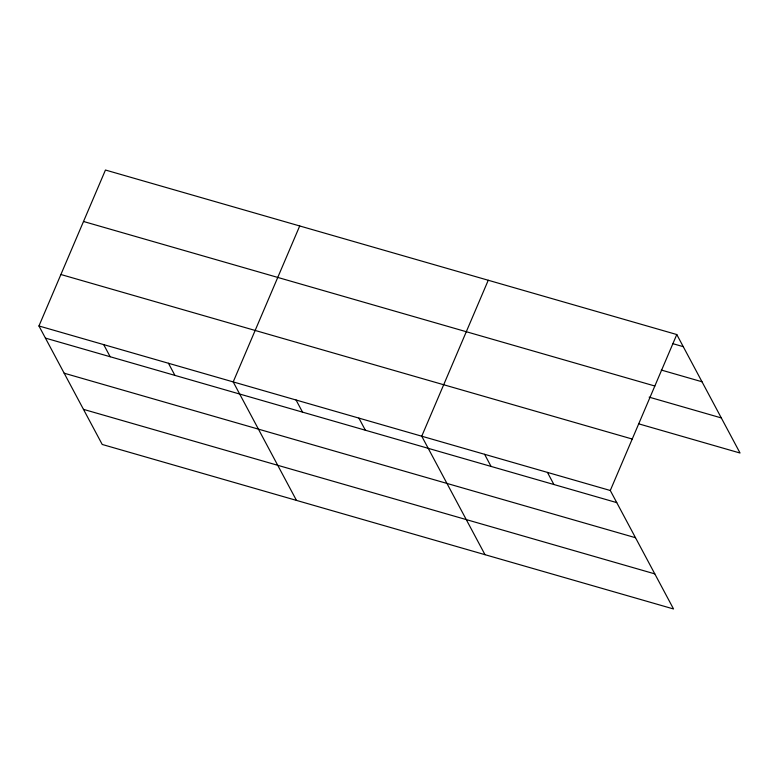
<?xml version="1.0" encoding="UTF-8"?>
<svg xmlns="http://www.w3.org/2000/svg" width="779" height="779" viewBox="0 0 779 779"><rect width="100%" height="100%" fill="white"/><g stroke="black" fill="none" stroke-linecap="round" stroke-linejoin="round"><path stroke-width="1.17" d="M38.95 325.973L610.288 490.497L673.543 608.974L102.215 444.458L38.95 325.973L105.457 170.026L676.785 334.542L740.05 453.027L638.799 423.864M299.711 225.959L233.203 381.914L296.468 500.391M488.248 280.255L421.741 436.211L485.005 554.687M610.288 490.497L676.785 334.542M672.783 343.656L683.261 346.665M661.264 370.035L702.006 381.768M83.509 221.489L654.847 386.014M649.15 397.144L721.305 417.924M60.898 274.51L632.236 439.035M45.425 338.096L616.754 502.621M64.16 373.199L635.498 537.714M83.47 409.355L654.808 573.88M547.442 472.405L553.908 484.519M484.596 454.303L491.062 466.426M358.895 418.109L365.37 430.232M296.049 400.007L302.525 412.13M168.449 363.267L174.924 375.39M103.704 344.62L110.17 356.743"/></g></svg>
